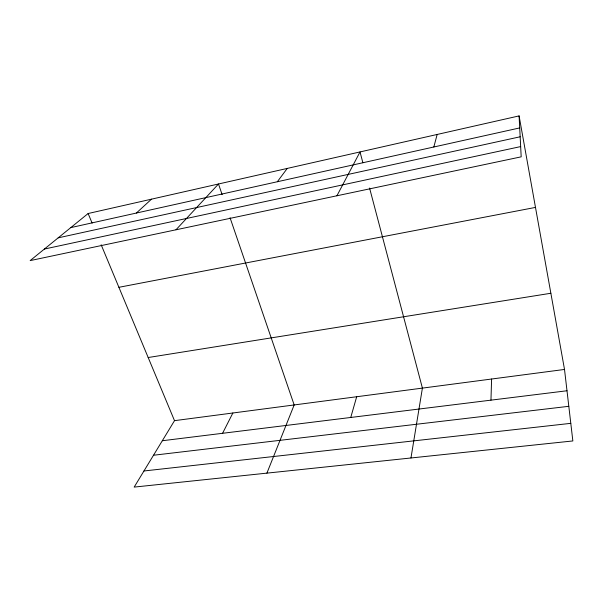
<?xml version="1.0" encoding="UTF-8"?>
<svg xmlns="http://www.w3.org/2000/svg" width="603" height="603" viewBox="0 0 603 603"><rect width="100%" height="100%" fill="white"/><g stroke="black" fill="none" stroke-linecap="round" stroke-linejoin="round"><path stroke-width="0.9" d="M490.963 400.151L491.596 379.023M410.967 457.979L422.409 388.106L369.564 188.03M433.828 146.989L437.167 134.461M350.742 417.472L356.69 396.736M266.903 473.136L294.174 404.945L230.052 217.736M222.567 433.301L232.871 412.995M336.926 195.779L360.021 151.933L362.885 162.765M564.514 369.451L174.508 420.66L134.168 487.096L572.85 440.951L564.514 369.451L519.093 115.904L88.128 213.522L30.15 260.609L521.188 156.833L519.093 115.904M277.342 181.737L287.254 168.418M175.978 229.788L218.497 183.99L222.145 194.648M136.376 213.04L151.511 199.163M70.785 227.61L519.711 127.919M58.167 237.853L520.163 136.783M44.373 249.054L520.668 146.589M118.897 287.307L535.487 207.409M148.18 357.526L550.863 293.262M162.313 440.74L567.001 390.759M153.509 455.242L568.81 406.309M143.951 470.981L570.8 423.344M88.128 213.522L92.108 223.072M101.161 244.773L174.508 420.66"/></g></svg>
